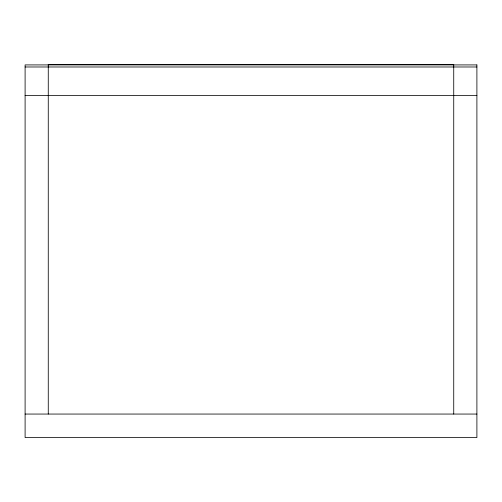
<?xml version="1.0" encoding="UTF-8"?>
<svg xmlns="http://www.w3.org/2000/svg" width="502" height="502" viewBox="0 0 502 502"><rect width="100%" height="100%" fill="white"/><g stroke="black" fill="none" stroke-linecap="round" stroke-linejoin="round"><path stroke-width="0.75" d="M25.1 66.986L476.9 66.986M25.1 95.48L476.9 95.48M25.1 414.056L476.9 414.056M453.733 414.056L453.733 64.444L48.267 64.444L48.267 414.056M476.9 64.915L25.1 64.915L25.1 437.556L476.9 437.556L476.9 64.915"/></g></svg>
